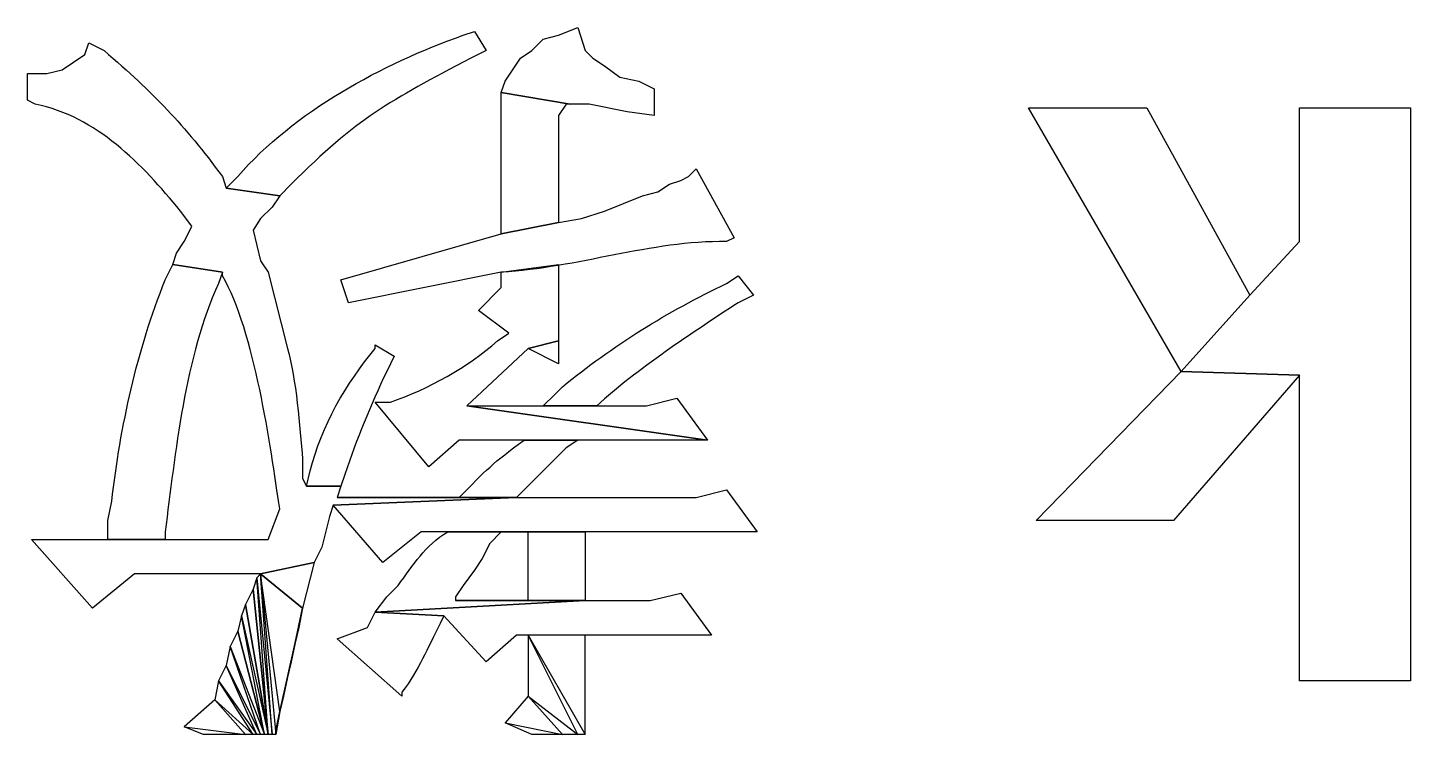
# Model space of a CAD drawing. Header units: centimetres. Extents: x -20.7 to 20.7, y -14.5 to 14.5.
# Drawn here: x -0.057 to 0.709, y -14.534 to -14.143 of the extents above; entities that cross this region are included whole.
import ezdxf

# ---------------------------------------------------------------- set-up
doc = ezdxf.new("R2010")
doc.units = ezdxf.units.CM
doc.header["$MEASUREMENT"] = 0
doc.layers.add('layer 1', color=7, linetype='Continuous')

msp = doc.modelspace()

# ---------------------------------------------------------------- linework, layer by layer
at = {"layer": 'layer 1'}
for points, knots in [([(0.29002, -14.19155), (0.29002, -14.19155), (0.29002, -14.17673), (0.29002, -14.17673), (0.29002, -14.17673), (0.29002, -14.17673), (0.28155, -14.1725), (0.28155, -14.1725), (0.28155, -14.1725), (0.28155, -14.1725), (0.27097, -14.17038), (0.27097, -14.17038), (0.27097, -14.17038), (0.27097, -14.17038), (0.2625, -14.16403), (0.2625, -14.16403), (0.2625, -14.16403), (0.2625, -14.16403), (0.25615, -14.1598), (0.25615, -14.1598), (0.25615, -14.1598), (0.25615, -14.1598), (0.25192, -14.15556), (0.25192, -14.15556), (0.25192, -14.15556), (0.25192, -14.15556), (0.24768, -14.14286), (0.24768, -14.14286), (0.24768, -14.14286), (0.24768, -14.14286), (0.2371, -14.1471), (0.2371, -14.1471), (0.2371, -14.1471), (0.2371, -14.1471), (0.22863, -14.14921), (0.22863, -14.14921), (0.22863, -14.14921), (0.22863, -14.14921), (0.22228, -14.15556), (0.22228, -14.15556), (0.22228, -14.15556), (0.22228, -14.15556), (0.21593, -14.1598), (0.21593, -14.1598), (0.21593, -14.1598), (0.21593, -14.1598), (0.20747, -14.1725), (0.20747, -14.1725), (0.20747, -14.1725), (0.20747, -14.1725), (0.20535, -14.17885), (0.20535, -14.17885), (0.20535, -14.17885), (0.20535, -14.17885), (0.24345, -14.1852), (0.24345, -14.1852), (0.24345, -14.1852), (0.24345, -14.1852), (0.25403, -14.1852), (0.25403, -14.1852), (0.25403, -14.1852), (0.25403, -14.1852), (0.2752, -14.18943), (0.2752, -14.18943), (0.2752, -14.18943), (0.2752, -14.18943), (0.29002, -14.19155), (0.29002, -14.19155)], [0, 0, 0, 0, 0.055556, 0.055556, 0.055556, 0.055556, 0.111111, 0.111111, 0.111111, 0.111111, 0.166667, 0.166667, 0.166667, 0.166667, 0.222222, 0.222222, 0.222222, 0.222222, 0.277778, 0.277778, 0.277778, 0.277778, 0.333333, 0.333333, 0.333333, 0.333333, 0.388889, 0.388889, 0.388889, 0.388889, 0.444444, 0.444444, 0.444444, 0.444444, 0.5, 0.5, 0.5, 0.5, 0.555556, 0.555556, 0.555556, 0.555556, 0.611111, 0.611111, 0.611111, 0.611111, 0.666667, 0.666667, 0.666667, 0.666667, 0.722222, 0.722222, 0.722222, 0.722222, 0.777778, 0.777778, 0.777778, 0.777778, 0.833333, 0.833333, 0.833333, 0.833333, 0.888889, 0.888889, 0.888889, 0.888889, 1, 1, 1, 1]), ([(-0.02113, -14.4646), (-0.02113, -14.4646), (0.00215, -14.44555), (0.00215, -14.44555), (0.00215, -14.44555), (0.00215, -14.44555), (0.072, -14.44555), (0.072, -14.44555), (0.072, -14.44555), (0.072, -14.44555), (0.10163, -14.4392), (0.10163, -14.4392), (0.10163, -14.4392), (0.10163, -14.4392), (0.10587, -14.43073), (0.10587, -14.43073), (0.10587, -14.43073), (0.10587, -14.43073), (0.1101, -14.4138), (0.1101, -14.4138), (0.1101, -14.4138), (0.1101, -14.4138), (0.11222, -14.40745), (0.11222, -14.40745), (0.11222, -14.40745), (0.11222, -14.40745), (0.21382, -14.40321), (0.21382, -14.40321), (0.21382, -14.40321), (0.21382, -14.40321), (0.11433, -14.40321), (0.11433, -14.40321), (0.11433, -14.40321), (0.11433, -14.40321), (0.11645, -14.39686), (0.11645, -14.39686), (0.11645, -14.39686), (0.11645, -14.39686), (0.0974, -14.39686), (0.0974, -14.39686), (0.0974, -14.39686), (0.0974, -14.39686), (0.09528, -14.39263), (0.09528, -14.39263), (0.09528, -14.39263), (0.09528, -14.39263), (0.09528, -14.38205), (0.09528, -14.38205), (0.09528, -14.38205), (0.09359, -14.36388), (0.09183, -14.33752), (0.08682, -14.32066), (0.08682, -14.32066), (0.08682, -14.32066), (0.07623, -14.27833), (0.07623, -14.27833), (0.07623, -14.27833), (0.07623, -14.27833), (0.072, -14.27198), (0.072, -14.27198), (0.072, -14.27198), (0.072, -14.27198), (0.06777, -14.25505), (0.06777, -14.25505), (0.06777, -14.25505), (0.06777, -14.25505), (0.072, -14.2487), (0.072, -14.2487), (0.072, -14.2487), (0.072, -14.2487), (0.07835, -14.24235), (0.07835, -14.24235), (0.07835, -14.24235), (0.07835, -14.24235), (0.08258, -14.236), (0.08258, -14.236), (0.08258, -14.236), (0.08258, -14.236), (0.05295, -14.23176), (0.05295, -14.23176), (0.05295, -14.23176), (0.05295, -14.23176), (0.05083, -14.22541), (0.05083, -14.22541), (0.05083, -14.22541), (0.02949, -14.19645), (0.01277, -14.1792), (-0.01478, -14.15556), (-0.01478, -14.15556), (-0.01478, -14.15556), (-0.02325, -14.15133), (-0.02325, -14.15133), (-0.02325, -14.15133), (-0.02325, -14.15133), (-0.02537, -14.15768), (-0.02537, -14.15768), (-0.02537, -14.15768), (-0.02537, -14.15768), (-0.03807, -14.16615), (-0.03807, -14.16615), (-0.03807, -14.16615), (-0.03807, -14.16615), (-0.04653, -14.16826), (-0.04653, -14.16826), (-0.04653, -14.16826), (-0.04653, -14.16826), (-0.05712, -14.16826), (-0.05712, -14.16826), (-0.05712, -14.16826), (-0.05712, -14.16826), (-0.05712, -14.18308), (-0.05712, -14.18308), (-0.05712, -14.18308), (-0.05712, -14.18308), (-0.05288, -14.1852), (-0.05288, -14.1852), (-0.05288, -14.1852), (-0.01877, -14.19229), (0.00607, -14.21825), (0.02755, -14.24446), (0.02755, -14.24446), (0.02755, -14.24446), (0.0339, -14.25293), (0.0339, -14.25293), (0.0339, -14.25293), (0.0339, -14.25293), (0.03178, -14.25716), (0.03178, -14.25716), (0.03178, -14.25716), (0.03178, -14.25716), (0.02967, -14.2614), (0.02967, -14.2614), (0.02967, -14.2614), (0.02967, -14.2614), (0.02543, -14.26775), (0.02543, -14.26775), (0.02543, -14.26775), (0.02543, -14.26775), (0.02332, -14.2741), (0.02332, -14.2741), (0.02332, -14.2741), (0.02332, -14.2741), (0.05083, -14.27833), (0.05083, -14.27833), (0.05083, -14.27833), (0.05083, -14.27833), (0.05083, -14.28045), (0.05083, -14.28045), (0.05083, -14.28045), (0.06868, -14.31107), (0.0774, -14.37481), (0.08258, -14.40956), (0.08258, -14.40956), (0.08258, -14.40956), (0.07623, -14.4265), (0.07623, -14.4265), (0.07623, -14.4265), (0.07623, -14.4265), (-0.055, -14.4265), (-0.055, -14.4265), (-0.055, -14.4265), (-0.055, -14.4265), (-0.02113, -14.4646), (-0.02113, -14.4646)], [0, 0, 0, 0, 0.02381, 0.02381, 0.02381, 0.02381, 0.047619, 0.047619, 0.047619, 0.047619, 0.071429, 0.071429, 0.071429, 0.071429, 0.095238, 0.095238, 0.095238, 0.095238, 0.119048, 0.119048, 0.119048, 0.119048, 0.142857, 0.142857, 0.142857, 0.142857, 0.166667, 0.166667, 0.166667, 0.166667, 0.190476, 0.190476, 0.190476, 0.190476, 0.214286, 0.214286, 0.214286, 0.214286, 0.238095, 0.238095, 0.238095, 0.238095, 0.261905, 0.261905, 0.261905, 0.261905, 0.285714, 0.285714, 0.285714, 0.285714, 0.309524, 0.309524, 0.309524, 0.309524, 0.333333, 0.333333, 0.333333, 0.333333, 0.357143, 0.357143, 0.357143, 0.357143, 0.380952, 0.380952, 0.380952, 0.380952, 0.404762, 0.404762, 0.404762, 0.404762, 0.428571, 0.428571, 0.428571, 0.428571, 0.452381, 0.452381, 0.452381, 0.452381, 0.47619, 0.47619, 0.47619, 0.47619, 0.5, 0.5, 0.5, 0.5, 0.52381, 0.52381, 0.52381, 0.52381, 0.547619, 0.547619, 0.547619, 0.547619, 0.571429, 0.571429, 0.571429, 0.571429, 0.595238, 0.595238, 0.595238, 0.595238, 0.619048, 0.619048, 0.619048, 0.619048, 0.642857, 0.642857, 0.642857, 0.642857, 0.666667, 0.666667, 0.666667, 0.666667, 0.690476, 0.690476, 0.690476, 0.690476, 0.714286, 0.714286, 0.714286, 0.714286, 0.738095, 0.738095, 0.738095, 0.738095, 0.761905, 0.761905, 0.761905, 0.761905, 0.785714, 0.785714, 0.785714, 0.785714, 0.809524, 0.809524, 0.809524, 0.809524, 0.833333, 0.833333, 0.833333, 0.833333, 0.857143, 0.857143, 0.857143, 0.857143, 0.880952, 0.880952, 0.880952, 0.880952, 0.904762, 0.904762, 0.904762, 0.904762, 0.928571, 0.928571, 0.928571, 0.928571, 0.952381, 0.952381, 0.952381, 0.952381, 1, 1, 1, 1]), ([(0.08258, -14.236), (0.08258, -14.236), (0.08893, -14.22965), (0.08893, -14.22965), (0.08893, -14.22965), (0.1252, -14.1931), (0.14368, -14.18336), (0.18842, -14.1598), (0.18842, -14.1598), (0.18842, -14.1598), (0.19688, -14.15556), (0.19688, -14.15556), (0.19688, -14.15556), (0.19688, -14.15556), (0.19053, -14.14498), (0.19053, -14.14498), (0.19053, -14.14498), (0.19053, -14.14498), (0.18418, -14.1471), (0.18418, -14.1471), (0.18418, -14.1471), (0.1397, -14.16283), (0.09042, -14.18925), (0.0593, -14.22541), (0.0593, -14.22541), (0.0593, -14.22541), (0.05295, -14.23176), (0.05295, -14.23176), (0.05295, -14.23176), (0.05295, -14.23176), (0.08258, -14.236), (0.08258, -14.236)], [0, 0, 0, 0, 0.111111, 0.111111, 0.111111, 0.111111, 0.222222, 0.222222, 0.222222, 0.222222, 0.333333, 0.333333, 0.333333, 0.333333, 0.444444, 0.444444, 0.444444, 0.444444, 0.555556, 0.555556, 0.555556, 0.555556, 0.666667, 0.666667, 0.666667, 0.666667, 0.777778, 0.777778, 0.777778, 0.777778, 1, 1, 1, 1]), ([(0.20535, -14.25716), (0.20535, -14.25716), (0.2371, -14.25081), (0.2371, -14.25081), (0.2371, -14.25081), (0.2371, -14.25081), (0.2371, -14.19155), (0.2371, -14.19155), (0.2371, -14.19155), (0.2371, -14.19155), (0.24133, -14.1852), (0.24133, -14.1852), (0.24133, -14.1852), (0.24133, -14.1852), (0.24345, -14.1852), (0.24345, -14.1852), (0.24345, -14.1852), (0.24345, -14.1852), (0.20535, -14.17885), (0.20535, -14.17885), (0.20535, -14.17885), (0.20535, -14.17885), (0.20535, -14.18731), (0.20535, -14.18731), (0.20535, -14.18731), (0.20535, -14.18731), (0.20535, -14.25716), (0.20535, -14.25716)], [0, 0, 0, 0, 0.125, 0.125, 0.125, 0.125, 0.25, 0.25, 0.25, 0.25, 0.375, 0.375, 0.375, 0.375, 0.5, 0.5, 0.5, 0.5, 0.625, 0.625, 0.625, 0.625, 0.75, 0.75, 0.75, 0.75, 1, 1, 1, 1]), ([(0.58212, -14.33336), (0.58212, -14.33336), (0.62022, -14.29103), (0.62022, -14.29103), (0.62022, -14.29103), (0.62022, -14.29103), (0.56307, -14.18731), (0.56307, -14.18731), (0.56307, -14.18731), (0.56307, -14.18731), (0.49745, -14.18731), (0.49745, -14.18731), (0.49745, -14.18731), (0.49745, -14.18731), (0.58212, -14.33336), (0.58212, -14.33336)], [0, 0, 0, 0, 0.2, 0.2, 0.2, 0.2, 0.4, 0.4, 0.4, 0.4, 0.6, 0.6, 0.6, 0.6, 1, 1, 1, 1]), ([(0.64773, -14.50481), (0.64773, -14.50481), (0.70912, -14.50481), (0.70912, -14.50481), (0.70912, -14.50481), (0.70912, -14.50481), (0.70912, -14.18731), (0.70912, -14.18731), (0.70912, -14.18731), (0.70912, -14.18731), (0.64773, -14.18731), (0.64773, -14.18731), (0.64773, -14.18731), (0.64773, -14.18731), (0.64773, -14.2614), (0.64773, -14.2614), (0.64773, -14.2614), (0.64773, -14.2614), (0.62022, -14.29103), (0.62022, -14.29103), (0.62022, -14.29103), (0.62022, -14.29103), (0.58212, -14.33336), (0.58212, -14.33336), (0.58212, -14.33336), (0.58212, -14.33336), (0.64773, -14.33548), (0.64773, -14.33548), (0.64773, -14.33548), (0.64773, -14.33548), (0.64773, -14.50481), (0.64773, -14.50481)], [0, 0, 0, 0, 0.111111, 0.111111, 0.111111, 0.111111, 0.222222, 0.222222, 0.222222, 0.222222, 0.333333, 0.333333, 0.333333, 0.333333, 0.444444, 0.444444, 0.444444, 0.444444, 0.555556, 0.555556, 0.555556, 0.555556, 0.666667, 0.666667, 0.666667, 0.666667, 0.777778, 0.777778, 0.777778, 0.777778, 1, 1, 1, 1]), ([(0.12068, -14.29526), (0.12068, -14.29526), (0.20535, -14.27833), (0.20535, -14.27833), (0.20535, -14.27833), (0.24758, -14.27607), (0.28825, -14.2608), (0.33023, -14.2614), (0.33023, -14.2614), (0.33023, -14.2614), (0.33447, -14.25928), (0.33447, -14.25928), (0.33447, -14.25928), (0.33447, -14.25928), (0.3133, -14.22118), (0.3133, -14.22118), (0.3133, -14.22118), (0.3133, -14.22118), (0.30907, -14.22541), (0.30907, -14.22541), (0.30907, -14.22541), (0.30907, -14.22541), (0.30483, -14.22753), (0.30483, -14.22753), (0.30483, -14.22753), (0.30483, -14.22753), (0.29848, -14.22965), (0.29848, -14.22965), (0.29848, -14.22965), (0.29848, -14.22965), (0.29213, -14.23388), (0.29213, -14.23388), (0.29213, -14.23388), (0.29213, -14.23388), (0.28367, -14.236), (0.28367, -14.236), (0.28367, -14.236), (0.28367, -14.236), (0.2625, -14.24446), (0.2625, -14.24446), (0.2625, -14.24446), (0.2625, -14.24446), (0.2498, -14.2487), (0.2498, -14.2487), (0.2498, -14.2487), (0.2498, -14.2487), (0.2371, -14.25081), (0.2371, -14.25081), (0.2371, -14.25081), (0.2371, -14.25081), (0.20535, -14.25716), (0.20535, -14.25716), (0.20535, -14.25716), (0.20535, -14.25716), (0.11645, -14.28256), (0.11645, -14.28256), (0.11645, -14.28256), (0.11645, -14.28256), (0.12068, -14.29526), (0.12068, -14.29526)], [0, 0, 0, 0, 0.0625, 0.0625, 0.0625, 0.0625, 0.125, 0.125, 0.125, 0.125, 0.1875, 0.1875, 0.1875, 0.1875, 0.25, 0.25, 0.25, 0.25, 0.3125, 0.3125, 0.3125, 0.3125, 0.375, 0.375, 0.375, 0.375, 0.4375, 0.4375, 0.4375, 0.4375, 0.5, 0.5, 0.5, 0.5, 0.5625, 0.5625, 0.5625, 0.5625, 0.625, 0.625, 0.625, 0.625, 0.6875, 0.6875, 0.6875, 0.6875, 0.75, 0.75, 0.75, 0.75, 0.8125, 0.8125, 0.8125, 0.8125, 0.875, 0.875, 0.875, 0.875, 1, 1, 1, 1]), ([(-0.01267, -14.4265), (-0.01267, -14.4265), (0.01908, -14.4265), (0.01908, -14.4265), (0.01908, -14.4265), (0.01908, -14.4265), (0.01908, -14.42226), (0.01908, -14.42226), (0.01908, -14.42226), (0.02462, -14.37958), (0.03016, -14.32401), (0.04872, -14.28468), (0.04872, -14.28468), (0.04872, -14.28468), (0.05083, -14.27833), (0.05083, -14.27833), (0.05083, -14.27833), (0.05083, -14.27833), (0.02332, -14.2741), (0.02332, -14.2741), (0.02332, -14.2741), (0.02332, -14.2741), (0.01908, -14.28256), (0.01908, -14.28256), (0.01908, -14.28256), (0.00346, -14.32165), (-0.00572, -14.36367), (-0.01055, -14.40533), (-0.01055, -14.40533), (-0.01055, -14.40533), (-0.01267, -14.41591), (-0.01267, -14.41591), (-0.01267, -14.41591), (-0.01267, -14.41591), (-0.01267, -14.4265), (-0.01267, -14.4265)], [0, 0, 0, 0, 0.1, 0.1, 0.1, 0.1, 0.2, 0.2, 0.2, 0.2, 0.3, 0.3, 0.3, 0.3, 0.4, 0.4, 0.4, 0.4, 0.5, 0.5, 0.5, 0.5, 0.6, 0.6, 0.6, 0.6, 0.7, 0.7, 0.7, 0.7, 0.8, 0.8, 0.8, 0.8, 1, 1, 1, 1]), ([(0.16513, -14.38628), (0.16513, -14.38628), (0.18207, -14.37146), (0.18207, -14.37146), (0.18207, -14.37146), (0.18207, -14.37146), (0.31965, -14.37146), (0.31965, -14.37146), (0.31965, -14.37146), (0.31965, -14.37146), (0.1863, -14.35241), (0.1863, -14.35241), (0.1863, -14.35241), (0.1863, -14.35241), (0.22017, -14.32066), (0.22017, -14.32066), (0.22017, -14.32066), (0.22017, -14.32066), (0.2371, -14.31643), (0.2371, -14.31643), (0.2371, -14.31643), (0.2371, -14.31643), (0.2371, -14.2741), (0.2371, -14.2741), (0.2371, -14.2741), (0.2371, -14.2741), (0.20535, -14.27833), (0.20535, -14.27833), (0.20535, -14.27833), (0.20535, -14.27833), (0.20535, -14.2868), (0.20535, -14.2868), (0.20535, -14.2868), (0.20535, -14.2868), (0.19265, -14.2995), (0.19265, -14.2995), (0.19265, -14.2995), (0.19265, -14.2995), (0.20958, -14.3122), (0.20958, -14.3122), (0.20958, -14.3122), (0.20958, -14.3122), (0.20323, -14.31643), (0.20323, -14.31643), (0.20323, -14.31643), (0.18679, -14.33107), (0.16503, -14.34313), (0.14397, -14.3503), (0.14397, -14.3503), (0.14397, -14.3503), (0.1355, -14.3503), (0.1355, -14.3503), (0.1355, -14.3503), (0.1355, -14.3503), (0.16513, -14.38628), (0.16513, -14.38628)], [0, 0, 0, 0, 0.066667, 0.066667, 0.066667, 0.066667, 0.133333, 0.133333, 0.133333, 0.133333, 0.2, 0.2, 0.2, 0.2, 0.266667, 0.266667, 0.266667, 0.266667, 0.333333, 0.333333, 0.333333, 0.333333, 0.4, 0.4, 0.4, 0.4, 0.466667, 0.466667, 0.466667, 0.466667, 0.533333, 0.533333, 0.533333, 0.533333, 0.6, 0.6, 0.6, 0.6, 0.666667, 0.666667, 0.666667, 0.666667, 0.733333, 0.733333, 0.733333, 0.733333, 0.8, 0.8, 0.8, 0.8, 0.866667, 0.866667, 0.866667, 0.866667, 1, 1, 1, 1]), ([(0.22863, -14.35241), (0.22863, -14.35241), (0.25827, -14.35241), (0.25827, -14.35241), (0.25827, -14.35241), (0.28032, -14.33209), (0.3114, -14.31195), (0.33658, -14.29526), (0.33658, -14.29526), (0.33658, -14.29526), (0.34505, -14.29103), (0.34505, -14.29103), (0.34505, -14.29103), (0.34505, -14.29103), (0.33658, -14.28045), (0.33658, -14.28045), (0.33658, -14.28045), (0.33658, -14.28045), (0.33023, -14.28468), (0.33023, -14.28468), (0.33023, -14.28468), (0.2976, -14.30002), (0.2668, -14.31929), (0.23922, -14.34183), (0.23922, -14.34183), (0.23922, -14.34183), (0.23498, -14.34606), (0.23498, -14.34606), (0.23498, -14.34606), (0.23498, -14.34606), (0.22863, -14.35241), (0.22863, -14.35241)], [0, 0, 0, 0, 0.111111, 0.111111, 0.111111, 0.111111, 0.222222, 0.222222, 0.222222, 0.222222, 0.333333, 0.333333, 0.333333, 0.333333, 0.444444, 0.444444, 0.444444, 0.444444, 0.555556, 0.555556, 0.555556, 0.555556, 0.666667, 0.666667, 0.666667, 0.666667, 0.777778, 0.777778, 0.777778, 0.777778, 1, 1, 1, 1]), ([(0.11645, -14.39686), (0.11645, -14.39686), (0.11857, -14.39051), (0.11857, -14.39051), (0.11857, -14.39051), (0.12545, -14.37026), (0.13264, -14.35276), (0.14185, -14.33336), (0.14185, -14.33336), (0.14185, -14.33336), (0.14608, -14.3249), (0.14608, -14.3249), (0.14608, -14.3249), (0.14608, -14.3249), (0.1355, -14.31855), (0.1355, -14.31855), (0.1355, -14.31855), (0.1355, -14.31855), (0.1355, -14.32066), (0.1355, -14.32066), (0.1355, -14.32066), (0.11934, -14.33996), (0.10562, -14.36356), (0.09952, -14.3884), (0.09952, -14.3884), (0.09952, -14.3884), (0.0974, -14.39686), (0.0974, -14.39686), (0.0974, -14.39686), (0.0974, -14.39686), (0.11645, -14.39686), (0.11645, -14.39686)], [0, 0, 0, 0, 0.111111, 0.111111, 0.111111, 0.111111, 0.222222, 0.222222, 0.222222, 0.222222, 0.333333, 0.333333, 0.333333, 0.333333, 0.444444, 0.444444, 0.444444, 0.444444, 0.555556, 0.555556, 0.555556, 0.555556, 0.666667, 0.666667, 0.666667, 0.666667, 0.777778, 0.777778, 0.777778, 0.777778, 1, 1, 1, 1]), ([(0.2371, -14.32913), (0.2371, -14.32913), (0.2371, -14.31643), (0.2371, -14.31643), (0.2371, -14.31643), (0.2371, -14.31643), (0.22017, -14.32066), (0.22017, -14.32066), (0.22017, -14.32066), (0.22017, -14.32066), (0.2371, -14.32913), (0.2371, -14.32913)], [0, 0, 0, 0, 0.25, 0.25, 0.25, 0.25, 0.5, 0.5, 0.5, 0.5, 1, 1, 1, 1]), ([(0.50168, -14.41591), (0.50168, -14.41591), (0.57788, -14.41591), (0.57788, -14.41591), (0.57788, -14.41591), (0.57788, -14.41591), (0.64773, -14.33548), (0.64773, -14.33548), (0.64773, -14.33548), (0.64773, -14.33548), (0.58212, -14.33336), (0.58212, -14.33336), (0.58212, -14.33336), (0.58212, -14.33336), (0.50168, -14.41591), (0.50168, -14.41591)], [0, 0, 0, 0, 0.2, 0.2, 0.2, 0.2, 0.4, 0.4, 0.4, 0.4, 0.6, 0.6, 0.6, 0.6, 1, 1, 1, 1]), ([(0.31965, -14.37146), (0.31965, -14.37146), (0.30272, -14.34818), (0.30272, -14.34818), (0.30272, -14.34818), (0.30272, -14.34818), (0.28578, -14.35241), (0.28578, -14.35241), (0.28578, -14.35241), (0.28578, -14.35241), (0.1863, -14.35241), (0.1863, -14.35241), (0.1863, -14.35241), (0.1863, -14.35241), (0.31965, -14.37146), (0.31965, -14.37146)], [0, 0, 0, 0, 0.2, 0.2, 0.2, 0.2, 0.4, 0.4, 0.4, 0.4, 0.6, 0.6, 0.6, 0.6, 1, 1, 1, 1]), ([(0.21382, -14.40321), (0.21382, -14.40321), (0.24133, -14.3757), (0.24133, -14.3757), (0.24133, -14.3757), (0.24133, -14.3757), (0.24768, -14.37146), (0.24768, -14.37146), (0.24768, -14.37146), (0.24768, -14.37146), (0.21805, -14.37146), (0.21805, -14.37146), (0.21805, -14.37146), (0.20083, -14.38384), (0.19674, -14.38811), (0.18207, -14.40321), (0.18207, -14.40321), (0.18207, -14.40321), (0.11433, -14.40321), (0.11433, -14.40321), (0.11433, -14.40321), (0.11433, -14.40321), (0.21382, -14.40321), (0.21382, -14.40321)], [0, 0, 0, 0, 0.142857, 0.142857, 0.142857, 0.142857, 0.285714, 0.285714, 0.285714, 0.285714, 0.428571, 0.428571, 0.428571, 0.428571, 0.571429, 0.571429, 0.571429, 0.571429, 0.714286, 0.714286, 0.714286, 0.714286, 1, 1, 1, 1]), ([(0.13973, -14.4392), (0.13973, -14.4392), (0.1609, -14.42226), (0.1609, -14.42226), (0.1609, -14.42226), (0.1609, -14.42226), (0.34717, -14.42226), (0.34717, -14.42226), (0.34717, -14.42226), (0.34717, -14.42226), (0.33023, -14.39898), (0.33023, -14.39898), (0.33023, -14.39898), (0.33023, -14.39898), (0.3133, -14.40321), (0.3133, -14.40321), (0.3133, -14.40321), (0.3133, -14.40321), (0.21382, -14.40321), (0.21382, -14.40321), (0.21382, -14.40321), (0.21382, -14.40321), (0.11222, -14.40745), (0.11222, -14.40745), (0.11222, -14.40745), (0.11222, -14.40745), (0.13973, -14.4392), (0.13973, -14.4392)], [0, 0, 0, 0, 0.125, 0.125, 0.125, 0.125, 0.25, 0.25, 0.25, 0.25, 0.375, 0.375, 0.375, 0.375, 0.5, 0.5, 0.5, 0.5, 0.625, 0.625, 0.625, 0.625, 0.75, 0.75, 0.75, 0.75, 1, 1, 1, 1]), ([(0.1355, -14.46671), (0.1355, -14.46671), (0.25192, -14.46036), (0.25192, -14.46036), (0.25192, -14.46036), (0.25192, -14.46036), (0.17995, -14.46036), (0.17995, -14.46036), (0.17995, -14.46036), (0.17995, -14.46036), (0.17995, -14.45825), (0.17995, -14.45825), (0.17995, -14.45825), (0.17995, -14.45825), (0.18418, -14.4519), (0.18418, -14.4519), (0.18418, -14.4519), (0.18418, -14.4519), (0.19053, -14.44343), (0.19053, -14.44343), (0.19053, -14.44343), (0.19053, -14.44343), (0.19477, -14.43708), (0.19477, -14.43708), (0.19477, -14.43708), (0.19477, -14.43708), (0.199, -14.42861), (0.199, -14.42861), (0.199, -14.42861), (0.199, -14.42861), (0.20535, -14.42226), (0.20535, -14.42226), (0.20535, -14.42226), (0.20535, -14.42226), (0.25192, -14.42226), (0.25192, -14.42226), (0.25192, -14.42226), (0.25192, -14.42226), (0.17572, -14.42226), (0.17572, -14.42226), (0.17572, -14.42226), (0.16277, -14.42988), (0.15674, -14.44047), (0.1482, -14.4519), (0.1482, -14.4519), (0.1482, -14.4519), (0.14185, -14.45825), (0.14185, -14.45825), (0.14185, -14.45825), (0.14185, -14.45825), (0.1355, -14.46671), (0.1355, -14.46671)], [0, 0, 0, 0, 0.071429, 0.071429, 0.071429, 0.071429, 0.142857, 0.142857, 0.142857, 0.142857, 0.214286, 0.214286, 0.214286, 0.214286, 0.285714, 0.285714, 0.285714, 0.285714, 0.357143, 0.357143, 0.357143, 0.357143, 0.428571, 0.428571, 0.428571, 0.428571, 0.5, 0.5, 0.5, 0.5, 0.571429, 0.571429, 0.571429, 0.571429, 0.642857, 0.642857, 0.642857, 0.642857, 0.714286, 0.714286, 0.714286, 0.714286, 0.785714, 0.785714, 0.785714, 0.785714, 0.857143, 0.857143, 0.857143, 0.857143, 1, 1, 1, 1]), ([(0.25192, -14.46036), (0.25192, -14.46036), (0.25192, -14.42226), (0.25192, -14.42226), (0.25192, -14.42226), (0.25192, -14.42226), (0.22017, -14.42226), (0.22017, -14.42226), (0.22017, -14.42226), (0.22017, -14.42226), (0.22017, -14.46036), (0.22017, -14.46036), (0.22017, -14.46036), (0.22017, -14.46036), (0.17995, -14.46036), (0.17995, -14.46036), (0.17995, -14.46036), (0.17995, -14.46036), (0.25192, -14.46036), (0.25192, -14.46036)], [0, 0, 0, 0, 0.166667, 0.166667, 0.166667, 0.166667, 0.333333, 0.333333, 0.333333, 0.333333, 0.5, 0.5, 0.5, 0.5, 0.666667, 0.666667, 0.666667, 0.666667, 1, 1, 1, 1]), ([(0.072, -14.44555), (0.072, -14.44555), (0.09528, -14.4646), (0.09528, -14.4646), (0.09528, -14.4646), (0.09528, -14.4646), (0.10163, -14.4392), (0.10163, -14.4392), (0.10163, -14.4392), (0.10163, -14.4392), (0.072, -14.44555), (0.072, -14.44555)], [0, 0, 0, 0, 0.25, 0.25, 0.25, 0.25, 0.5, 0.5, 0.5, 0.5, 1, 1, 1, 1]), ([(0.06988, -14.44766), (0.06988, -14.44766), (0.07623, -14.53445), (0.07623, -14.53445), (0.07623, -14.53445), (0.07623, -14.53445), (0.06777, -14.45401), (0.06777, -14.45401), (0.06777, -14.45401), (0.06777, -14.45401), (0.06988, -14.44766), (0.06988, -14.44766)], [0, 0, 0, 0, 0.25, 0.25, 0.25, 0.25, 0.5, 0.5, 0.5, 0.5, 1, 1, 1, 1]), ([(0.072, -14.44555), (0.072, -14.44555), (0.07835, -14.53445), (0.07835, -14.53445), (0.07835, -14.53445), (0.07835, -14.53445), (0.06988, -14.44766), (0.06988, -14.44766), (0.06988, -14.44766), (0.06988, -14.44766), (0.072, -14.44555), (0.072, -14.44555)], [0, 0, 0, 0, 0.25, 0.25, 0.25, 0.25, 0.5, 0.5, 0.5, 0.5, 1, 1, 1, 1]), ([(0.07835, -14.53445), (0.07835, -14.53445), (0.06988, -14.44766), (0.06988, -14.44766), (0.06988, -14.44766), (0.06988, -14.44766), (0.07623, -14.53445), (0.07623, -14.53445), (0.07623, -14.53445), (0.07623, -14.53445), (0.07835, -14.53445), (0.07835, -14.53445)], [0, 0, 0, 0, 0.25, 0.25, 0.25, 0.25, 0.5, 0.5, 0.5, 0.5, 1, 1, 1, 1]), ([(0.07835, -14.53445), (0.07835, -14.53445), (0.08047, -14.53445), (0.08047, -14.53445), (0.08047, -14.53445), (0.08047, -14.53445), (0.072, -14.44555), (0.072, -14.44555), (0.072, -14.44555), (0.072, -14.44555), (0.07835, -14.53445), (0.07835, -14.53445)], [0, 0, 0, 0, 0.25, 0.25, 0.25, 0.25, 0.5, 0.5, 0.5, 0.5, 1, 1, 1, 1]), ([(0.08047, -14.53445), (0.08047, -14.53445), (0.072, -14.44555), (0.072, -14.44555), (0.072, -14.44555), (0.072, -14.44555), (0.08258, -14.52175), (0.08258, -14.52175), (0.08258, -14.52175), (0.08258, -14.52175), (0.08047, -14.53445), (0.08047, -14.53445)], [0, 0, 0, 0, 0.25, 0.25, 0.25, 0.25, 0.5, 0.5, 0.5, 0.5, 1, 1, 1, 1]), ([(0.072, -14.44555), (0.072, -14.44555), (0.08258, -14.52175), (0.08258, -14.52175), (0.08258, -14.52175), (0.08258, -14.52175), (0.09528, -14.4646), (0.09528, -14.4646), (0.09528, -14.4646), (0.09528, -14.4646), (0.072, -14.44555), (0.072, -14.44555)], [0, 0, 0, 0, 0.25, 0.25, 0.25, 0.25, 0.5, 0.5, 0.5, 0.5, 1, 1, 1, 1]), ([(0.06777, -14.45401), (0.06777, -14.45401), (0.07623, -14.53445), (0.07623, -14.53445), (0.07623, -14.53445), (0.07623, -14.53445), (0.06353, -14.46248), (0.06353, -14.46248), (0.06353, -14.46248), (0.06353, -14.46248), (0.06777, -14.45401), (0.06777, -14.45401)], [0, 0, 0, 0, 0.25, 0.25, 0.25, 0.25, 0.5, 0.5, 0.5, 0.5, 1, 1, 1, 1]), ([(0.07623, -14.53445), (0.07623, -14.53445), (0.06777, -14.45401), (0.06777, -14.45401), (0.06777, -14.45401), (0.06777, -14.45401), (0.07623, -14.53445), (0.07623, -14.53445)], [0, 0, 0, 0, 0.333333, 0.333333, 0.333333, 0.333333, 1, 1, 1, 1]), ([(0.19688, -14.49423), (0.19688, -14.49423), (0.21382, -14.47941), (0.21382, -14.47941), (0.21382, -14.47941), (0.21382, -14.47941), (0.32177, -14.47941), (0.32177, -14.47941), (0.32177, -14.47941), (0.32177, -14.47941), (0.30483, -14.45613), (0.30483, -14.45613), (0.30483, -14.45613), (0.30483, -14.45613), (0.2879, -14.46036), (0.2879, -14.46036), (0.2879, -14.46036), (0.2879, -14.46036), (0.25192, -14.46036), (0.25192, -14.46036), (0.25192, -14.46036), (0.25192, -14.46036), (0.1355, -14.46671), (0.1355, -14.46671), (0.1355, -14.46671), (0.1355, -14.46671), (0.1736, -14.46883), (0.1736, -14.46883), (0.1736, -14.46883), (0.1736, -14.46883), (0.19688, -14.49423), (0.19688, -14.49423)], [0, 0, 0, 0, 0.111111, 0.111111, 0.111111, 0.111111, 0.222222, 0.222222, 0.222222, 0.222222, 0.333333, 0.333333, 0.333333, 0.333333, 0.444444, 0.444444, 0.444444, 0.444444, 0.555556, 0.555556, 0.555556, 0.555556, 0.666667, 0.666667, 0.666667, 0.666667, 0.777778, 0.777778, 0.777778, 0.777778, 1, 1, 1, 1]), ([(0.06353, -14.46248), (0.06353, -14.46248), (0.07623, -14.53445), (0.07623, -14.53445), (0.07623, -14.53445), (0.07623, -14.53445), (0.06142, -14.46883), (0.06142, -14.46883), (0.06142, -14.46883), (0.06142, -14.46883), (0.06353, -14.46248), (0.06353, -14.46248)], [0, 0, 0, 0, 0.25, 0.25, 0.25, 0.25, 0.5, 0.5, 0.5, 0.5, 1, 1, 1, 1]), ([(0.07623, -14.53445), (0.07623, -14.53445), (0.06353, -14.46248), (0.06353, -14.46248), (0.06353, -14.46248), (0.06353, -14.46248), (0.07623, -14.53445), (0.07623, -14.53445)], [0, 0, 0, 0, 0.333333, 0.333333, 0.333333, 0.333333, 1, 1, 1, 1]), ([(0.09105, -14.48365), (0.09105, -14.48365), (0.09317, -14.47518), (0.09317, -14.47518), (0.09317, -14.47518), (0.09317, -14.47518), (0.09528, -14.4646), (0.09528, -14.4646), (0.09528, -14.4646), (0.09528, -14.4646), (0.09105, -14.48365), (0.09105, -14.48365)], [0, 0, 0, 0, 0.25, 0.25, 0.25, 0.25, 0.5, 0.5, 0.5, 0.5, 1, 1, 1, 1]), ([(0.06142, -14.46883), (0.06142, -14.46883), (0.07412, -14.53445), (0.07412, -14.53445), (0.07412, -14.53445), (0.07412, -14.53445), (0.0593, -14.4773), (0.0593, -14.4773), (0.0593, -14.4773), (0.0593, -14.4773), (0.06142, -14.46883), (0.06142, -14.46883)], [0, 0, 0, 0, 0.25, 0.25, 0.25, 0.25, 0.5, 0.5, 0.5, 0.5, 1, 1, 1, 1]), ([(0.07623, -14.53445), (0.07623, -14.53445), (0.06142, -14.46883), (0.06142, -14.46883), (0.06142, -14.46883), (0.06142, -14.46883), (0.07412, -14.53445), (0.07412, -14.53445), (0.07412, -14.53445), (0.07412, -14.53445), (0.07623, -14.53445), (0.07623, -14.53445)], [0, 0, 0, 0, 0.25, 0.25, 0.25, 0.25, 0.5, 0.5, 0.5, 0.5, 1, 1, 1, 1]), ([(0.15032, -14.51328), (0.15032, -14.51328), (0.15032, -14.51116), (0.15032, -14.51116), (0.15032, -14.51116), (0.15995, -14.49821), (0.16418, -14.48721), (0.17148, -14.47306), (0.17148, -14.47306), (0.17148, -14.47306), (0.1736, -14.46883), (0.1736, -14.46883), (0.1736, -14.46883), (0.1736, -14.46883), (0.1355, -14.46671), (0.1355, -14.46671), (0.1355, -14.46671), (0.1355, -14.46671), (0.13127, -14.47518), (0.13127, -14.47518), (0.13127, -14.47518), (0.13127, -14.47518), (0.11433, -14.48153), (0.11433, -14.48153), (0.11433, -14.48153), (0.11433, -14.48153), (0.15032, -14.51328), (0.15032, -14.51328)], [0, 0, 0, 0, 0.125, 0.125, 0.125, 0.125, 0.25, 0.25, 0.25, 0.25, 0.375, 0.375, 0.375, 0.375, 0.5, 0.5, 0.5, 0.5, 0.625, 0.625, 0.625, 0.625, 0.75, 0.75, 0.75, 0.75, 1, 1, 1, 1]), ([(0.0593, -14.4773), (0.0593, -14.4773), (0.07412, -14.53445), (0.07412, -14.53445), (0.07412, -14.53445), (0.07412, -14.53445), (0.05507, -14.48576), (0.05507, -14.48576), (0.05507, -14.48576), (0.05507, -14.48576), (0.0593, -14.4773), (0.0593, -14.4773)], [0, 0, 0, 0, 0.25, 0.25, 0.25, 0.25, 0.5, 0.5, 0.5, 0.5, 1, 1, 1, 1]), ([(0.07412, -14.53445), (0.07412, -14.53445), (0.0593, -14.4773), (0.0593, -14.4773), (0.0593, -14.4773), (0.0593, -14.4773), (0.07412, -14.53445), (0.07412, -14.53445)], [0, 0, 0, 0, 0.333333, 0.333333, 0.333333, 0.333333, 1, 1, 1, 1]), ([(0.25192, -14.47941), (0.25192, -14.47941), (0.25192, -14.53445), (0.25192, -14.53445), (0.25192, -14.53445), (0.25192, -14.53445), (0.22017, -14.47941), (0.22017, -14.47941), (0.22017, -14.47941), (0.22017, -14.47941), (0.25192, -14.47941), (0.25192, -14.47941)], [0, 0, 0, 0, 0.25, 0.25, 0.25, 0.25, 0.5, 0.5, 0.5, 0.5, 1, 1, 1, 1]), ([(0.25192, -14.53445), (0.25192, -14.53445), (0.22017, -14.47941), (0.22017, -14.47941), (0.22017, -14.47941), (0.22017, -14.47941), (0.24768, -14.53445), (0.24768, -14.53445), (0.24768, -14.53445), (0.24768, -14.53445), (0.25192, -14.53445), (0.25192, -14.53445)], [0, 0, 0, 0, 0.25, 0.25, 0.25, 0.25, 0.5, 0.5, 0.5, 0.5, 1, 1, 1, 1]), ([(0.22017, -14.47941), (0.22017, -14.47941), (0.24768, -14.53445), (0.24768, -14.53445), (0.24768, -14.53445), (0.24768, -14.53445), (0.22017, -14.51328), (0.22017, -14.51328), (0.22017, -14.51328), (0.22017, -14.51328), (0.22017, -14.47941), (0.22017, -14.47941)], [0, 0, 0, 0, 0.25, 0.25, 0.25, 0.25, 0.5, 0.5, 0.5, 0.5, 1, 1, 1, 1]), ([(0.05507, -14.48576), (0.05507, -14.48576), (0.072, -14.53445), (0.072, -14.53445), (0.072, -14.53445), (0.072, -14.53445), (0.05295, -14.49635), (0.05295, -14.49635), (0.05295, -14.49635), (0.05295, -14.49635), (0.05507, -14.48576), (0.05507, -14.48576)], [0, 0, 0, 0, 0.25, 0.25, 0.25, 0.25, 0.5, 0.5, 0.5, 0.5, 1, 1, 1, 1]), ([(0.07412, -14.53445), (0.07412, -14.53445), (0.05507, -14.48576), (0.05507, -14.48576), (0.05507, -14.48576), (0.05507, -14.48576), (0.072, -14.53445), (0.072, -14.53445), (0.072, -14.53445), (0.072, -14.53445), (0.07412, -14.53445), (0.07412, -14.53445)], [0, 0, 0, 0, 0.25, 0.25, 0.25, 0.25, 0.5, 0.5, 0.5, 0.5, 1, 1, 1, 1]), ([(0.08682, -14.5027), (0.08682, -14.5027), (0.08893, -14.49423), (0.08893, -14.49423), (0.08893, -14.49423), (0.08893, -14.49423), (0.09105, -14.48365), (0.09105, -14.48365), (0.09105, -14.48365), (0.09105, -14.48365), (0.08682, -14.5027), (0.08682, -14.5027)], [0, 0, 0, 0, 0.25, 0.25, 0.25, 0.25, 0.5, 0.5, 0.5, 0.5, 1, 1, 1, 1]), ([(0.05295, -14.49635), (0.05295, -14.49635), (0.06988, -14.53445), (0.06988, -14.53445), (0.06988, -14.53445), (0.06988, -14.53445), (0.04872, -14.50481), (0.04872, -14.50481), (0.04872, -14.50481), (0.04872, -14.50481), (0.05295, -14.49635), (0.05295, -14.49635)], [0, 0, 0, 0, 0.25, 0.25, 0.25, 0.25, 0.5, 0.5, 0.5, 0.5, 1, 1, 1, 1]), ([(0.072, -14.53445), (0.072, -14.53445), (0.05295, -14.49635), (0.05295, -14.49635), (0.05295, -14.49635), (0.05295, -14.49635), (0.06988, -14.53445), (0.06988, -14.53445), (0.06988, -14.53445), (0.06988, -14.53445), (0.072, -14.53445), (0.072, -14.53445)], [0, 0, 0, 0, 0.25, 0.25, 0.25, 0.25, 0.5, 0.5, 0.5, 0.5, 1, 1, 1, 1]), ([(0.04872, -14.50481), (0.04872, -14.50481), (0.06777, -14.53445), (0.06777, -14.53445), (0.06777, -14.53445), (0.06777, -14.53445), (0.0466, -14.5154), (0.0466, -14.5154), (0.0466, -14.5154), (0.0466, -14.5154), (0.04872, -14.50481), (0.04872, -14.50481)], [0, 0, 0, 0, 0.25, 0.25, 0.25, 0.25, 0.5, 0.5, 0.5, 0.5, 1, 1, 1, 1]), ([(0.06988, -14.53445), (0.06988, -14.53445), (0.04872, -14.50481), (0.04872, -14.50481), (0.04872, -14.50481), (0.04872, -14.50481), (0.06777, -14.53445), (0.06777, -14.53445), (0.06777, -14.53445), (0.06777, -14.53445), (0.06988, -14.53445), (0.06988, -14.53445)], [0, 0, 0, 0, 0.25, 0.25, 0.25, 0.25, 0.5, 0.5, 0.5, 0.5, 1, 1, 1, 1]), ([(0.08258, -14.52175), (0.08258, -14.52175), (0.0847, -14.51328), (0.0847, -14.51328), (0.0847, -14.51328), (0.0847, -14.51328), (0.08682, -14.5027), (0.08682, -14.5027), (0.08682, -14.5027), (0.08682, -14.5027), (0.08258, -14.52175), (0.08258, -14.52175)], [0, 0, 0, 0, 0.25, 0.25, 0.25, 0.25, 0.5, 0.5, 0.5, 0.5, 1, 1, 1, 1]), ([(0.0466, -14.5154), (0.0466, -14.5154), (0.06353, -14.53445), (0.06353, -14.53445), (0.06353, -14.53445), (0.06353, -14.53445), (0.02967, -14.53021), (0.02967, -14.53021), (0.02967, -14.53021), (0.02967, -14.53021), (0.0466, -14.5154), (0.0466, -14.5154)], [0, 0, 0, 0, 0.25, 0.25, 0.25, 0.25, 0.5, 0.5, 0.5, 0.5, 1, 1, 1, 1]), ([(0.06777, -14.53445), (0.06777, -14.53445), (0.0466, -14.5154), (0.0466, -14.5154), (0.0466, -14.5154), (0.0466, -14.5154), (0.06353, -14.53445), (0.06353, -14.53445), (0.06353, -14.53445), (0.06353, -14.53445), (0.06777, -14.53445), (0.06777, -14.53445)], [0, 0, 0, 0, 0.25, 0.25, 0.25, 0.25, 0.5, 0.5, 0.5, 0.5, 1, 1, 1, 1]), ([(0.22017, -14.51328), (0.22017, -14.51328), (0.23922, -14.53445), (0.23922, -14.53445), (0.23922, -14.53445), (0.23922, -14.53445), (0.20747, -14.5281), (0.20747, -14.5281), (0.20747, -14.5281), (0.20747, -14.5281), (0.22017, -14.51328), (0.22017, -14.51328)], [0, 0, 0, 0, 0.25, 0.25, 0.25, 0.25, 0.5, 0.5, 0.5, 0.5, 1, 1, 1, 1]), ([(0.24768, -14.53445), (0.24768, -14.53445), (0.22017, -14.51328), (0.22017, -14.51328), (0.22017, -14.51328), (0.22017, -14.51328), (0.23922, -14.53445), (0.23922, -14.53445), (0.23922, -14.53445), (0.23922, -14.53445), (0.24768, -14.53445), (0.24768, -14.53445)], [0, 0, 0, 0, 0.25, 0.25, 0.25, 0.25, 0.5, 0.5, 0.5, 0.5, 1, 1, 1, 1]), ([(0.08047, -14.53233), (0.08047, -14.53233), (0.08047, -14.53445), (0.08047, -14.53445), (0.08047, -14.53445), (0.08047, -14.53445), (0.08258, -14.52175), (0.08258, -14.52175), (0.08258, -14.52175), (0.08258, -14.52175), (0.08047, -14.53233), (0.08047, -14.53233)], [0, 0, 0, 0, 0.25, 0.25, 0.25, 0.25, 0.5, 0.5, 0.5, 0.5, 1, 1, 1, 1]), ([(0.06353, -14.53445), (0.06353, -14.53445), (0.02967, -14.53021), (0.02967, -14.53021), (0.02967, -14.53021), (0.02967, -14.53021), (0.04025, -14.53445), (0.04025, -14.53445), (0.04025, -14.53445), (0.04025, -14.53445), (0.06353, -14.53445), (0.06353, -14.53445)], [0, 0, 0, 0, 0.25, 0.25, 0.25, 0.25, 0.5, 0.5, 0.5, 0.5, 1, 1, 1, 1]), ([(0.08047, -14.53445), (0.08047, -14.53445), (0.08047, -14.53233), (0.08047, -14.53233), (0.08047, -14.53233), (0.08047, -14.53233), (0.08047, -14.53445), (0.08047, -14.53445)], [0, 0, 0, 0, 0.333333, 0.333333, 0.333333, 0.333333, 1, 1, 1, 1]), ([(0.23922, -14.53445), (0.23922, -14.53445), (0.20747, -14.5281), (0.20747, -14.5281), (0.20747, -14.5281), (0.20747, -14.5281), (0.22228, -14.53445), (0.22228, -14.53445), (0.22228, -14.53445), (0.22228, -14.53445), (0.23922, -14.53445), (0.23922, -14.53445)], [0, 0, 0, 0, 0.25, 0.25, 0.25, 0.25, 0.5, 0.5, 0.5, 0.5, 1, 1, 1, 1])]:
    msp.add_open_spline(points, degree=3, knots=knots, dxfattribs=at)

doc.saveas('drawing.dxf')
